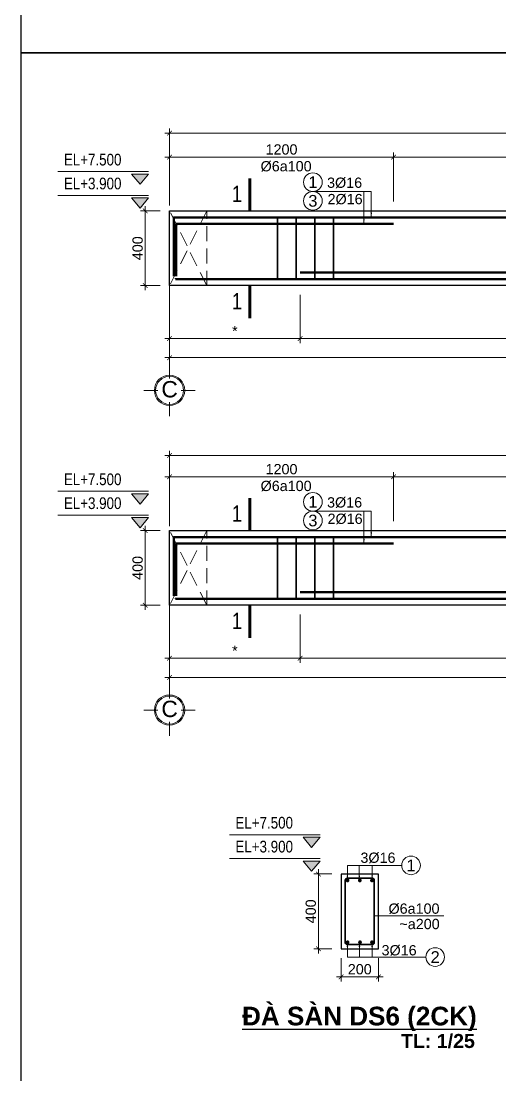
# Model space of a CAD drawing. Header units: millimetres. Extents: x 0 to 84000, y -29700 to 363007.
# Drawn here: x 0 to 10265, y 96909 to 119482 of the extents above; entities that cross this region are included whole.
import ezdxf
from ezdxf.enums import TextEntityAlignment as Align

# ---------------------------------------------------------------- set-up
doc = ezdxf.new("R2010")
doc.units = ezdxf.units.MM
doc.linetypes.add('CENTER', pattern=[50.8, 31.75, -6.35, 6.35, -6.35])
doc.linetypes.add('DASHED', pattern=[19.05, 12.7, -6.35])
for name, color, linetype, lineweight in [('- Dims', 8, 'Continuous', 13), ('- Grid line', 8, 'CENTER', 13), ('- Note', 9, 'Continuous', 13), ('- Text thin', 3, 'Continuous', 25), ('S-Border', 7, 'Continuous', 25), ('S-Dashed', 2, 'DASHED', 9), ('S-Grid line', 8, 'CENTER', 9), ('S-Note', 9, 'Continuous', 13), ('S-Rebar', 1, 'Continuous', 35), ('S-Steel', 6, 'Continuous', 50), ('S-Text', 3, 'Continuous', 25)]:
    doc.layers.add(name, color=color, linetype=linetype, lineweight=lineweight)
doc.styles.add('B-Arial', font='arialbd.ttf')
doc.styles.add('R-Arial', font='arial.ttf')
doc.styles.add('R-Helve Condense', font='VHELVCN.TTF')
doc.dimstyles.new('SC-25-100', dxfattribs={"dimtxt": 220, "dimasz": 100, "dimexe": 100, "dimexo": 200, "dimgap": 50, "dimtad": 1, "dimdec": 0, "dimlfac": 0.25, "dimzin": 0, "dimdsep": 46, "dimtxsty": 'R-Arial', "dimblk": 'ARCHTICK', "dimcen": 0.5, "dimdle": 100, "dimclrd": 256, "dimclre": 256, "dimclrt": 4, "dimadec": 0, "dimazin": 0, "dimtfac": 1, "dimtdec": 0, "dimtix": 1, "dimtmove": 0, "dimatfit": 3, "dimfxl": 1, "dimtolj": 1, "dimtzin": 0, "dimlwd": -1, "dimlwe": -1, "dimarcsym": 0})

# ---------------------------------------------------------------- blocks, each defined once
blk = doc.blocks.new('*U8')
blk.add_line((182, 273), (-1761, 273))
blk.add_lwpolyline([(182, 219), (-182, 219), (0, 0), (182, 219)])
blk.add_solid([(182, 219), (0, 0), (-182, 219)])
at = {"layer": '- Text thin', "style": 'R-Helve Condense', "flags": 8}
blk.add_attdef('STOREY', text='', height=250, dxfattribs=at).set_placement((-2243, 547), align=Align.MIDDLE_RIGHT)
for tag, p in [('FL%%P0.000', (-1590, 529)), ('EL%%P0.000', (-1633, 68))]:
    blk.add_attdef(tag, text='', height=250, dxfattribs=at).set_placement(p, align=Align.MIDDLE_LEFT)
blk = doc.blocks.new('_ArchTick')
at = {"color": 0, "linetype": 'ByBlock', "const_width": 0.15}
blk.add_lwpolyline([(-0.5, -0.5), (0.5, 0.5)], dxfattribs=at)
blk = doc.blocks.new('*D148')
at = {"layer": '- Dims', "ltscale": 100, "transparency": 16777216}
for p, q in [((5983, 113616), (5983, 112581)), ((17198, 113616), (17198, 112581)), ((17298, 112681), (5883, 112681))]:
    blk.add_line(p, q, dxfattribs=at)
at = {"layer": 'Defpoints', "color": 0, "ltscale": 100, "transparency": 16777216}
for p in [(5983, 113816), (17198, 113816), (5983, 112681)]:
    blk.add_point(p, dxfattribs=at)
at = {"layer": '- Dims', "ltscale": 100, "transparency": 16777216, "xscale": 100, "yscale": 100, "zscale": 100, "rotation": 180}
blk.add_blockref('_ArchTick', (5983, 112681), dxfattribs=at)
at = {"layer": '- Dims', "ltscale": 100, "transparency": 16777216, "xscale": 100, "yscale": 100, "zscale": 100}
blk.add_blockref('_ArchTick', (17198, 112681), dxfattribs=at)
at = {"layer": '- Dims', "color": 4, "ltscale": 100, "transparency": 16777216, "insert": (11591, 112843), "char_height": 220, "attachment_point": 5, "style": 'R-Arial'}
blk.add_mtext('\\A1;2900', dxfattribs=at)
blk = doc.blocks.new('*D149')
at = {"layer": '- Dims', "ltscale": 100, "transparency": 16777216}
for p, q in [((3183, 113014), (3183, 112173)), ((19998, 113014), (19998, 112173)), ((3083, 112273), (20098, 112273))]:
    blk.add_line(p, q, dxfattribs=at)
at = {"layer": 'Defpoints', "color": 0, "ltscale": 100, "transparency": 16777216}
for p in [(3183, 113214), (19998, 113214), (19998, 112273)]:
    blk.add_point(p, dxfattribs=at)
at = {"layer": '- Dims', "ltscale": 100, "transparency": 16777216, "xscale": 100, "yscale": 100, "zscale": 100, "rotation": 180}
blk.add_blockref('_ArchTick', (3183, 112273), dxfattribs=at)
at = {"layer": '- Dims', "ltscale": 100, "transparency": 16777216, "xscale": 100, "yscale": 100, "zscale": 100}
blk.add_blockref('_ArchTick', (19998, 112273), dxfattribs=at)
at = {"layer": '- Dims', "color": 4, "ltscale": 100, "transparency": 16777216, "insert": (11591, 112435), "char_height": 220, "attachment_point": 5, "style": 'R-Arial'}
blk.add_mtext('\\A1;4100', dxfattribs=at)
blk = doc.blocks.new('*D150')
at = {"layer": '- Dims', "ltscale": 100, "transparency": 16777216}
for p, q in [((15298, 116568), (7883, 116568)), ((7983, 115616), (7983, 116668)), ((15198, 115616), (15198, 116668))]:
    blk.add_line(p, q, dxfattribs=at)
at = {"layer": 'Defpoints', "color": 0, "ltscale": 100, "transparency": 16777216}
for p in [(7983, 116568), (7983, 115416), (15198, 115416)]:
    blk.add_point(p, dxfattribs=at)
at = {"layer": '- Dims', "ltscale": 100, "transparency": 16777216, "xscale": 100, "yscale": 100, "zscale": 100, "rotation": 180}
blk.add_blockref('_ArchTick', (7983, 116568), dxfattribs=at)
at = {"layer": '- Dims', "ltscale": 100, "transparency": 16777216, "xscale": 100, "yscale": 100, "zscale": 100}
blk.add_blockref('_ArchTick', (15198, 116568), dxfattribs=at)
at = {"layer": '- Dims', "color": 4, "ltscale": 100, "transparency": 16777216, "insert": (11590, 116728), "char_height": 220, "attachment_point": 5, "style": 'R-Arial'}
blk.add_mtext('\\A1;*', dxfattribs=at)
blk = doc.blocks.new('*D151')
at = {"layer": '- Dims', "ltscale": 100, "transparency": 16777216}
for p, q in [((8083, 116568), (3083, 116568)), ((3183, 115616), (3183, 116668)), ((7983, 115616), (7983, 116668))]:
    blk.add_line(p, q, dxfattribs=at)
at = {"layer": 'Defpoints', "color": 0, "ltscale": 100, "transparency": 16777216}
for p in [(3183, 116568), (3183, 115416), (7983, 115416)]:
    blk.add_point(p, dxfattribs=at)
at = {"layer": '- Dims', "ltscale": 100, "transparency": 16777216, "xscale": 100, "yscale": 100, "zscale": 100, "rotation": 180}
blk.add_blockref('_ArchTick', (3183, 116568), dxfattribs=at)
at = {"layer": '- Dims', "ltscale": 100, "transparency": 16777216, "xscale": 100, "yscale": 100, "zscale": 100}
blk.add_blockref('_ArchTick', (7983, 116568), dxfattribs=at)
at = {"layer": '- Dims', "color": 4, "ltscale": 100, "transparency": 16777216, "insert": (5583, 116731), "char_height": 220, "attachment_point": 5, "style": 'R-Arial'}
blk.add_mtext('\\A1;1200', dxfattribs=at)
blk = doc.blocks.new('*D152')
at = {"layer": '- Dims', "ltscale": 100, "transparency": 16777216}
for p, q in [((3183, 113616), (3183, 112581)), ((5983, 113616), (5983, 112581)), ((6083, 112681), (3083, 112681))]:
    blk.add_line(p, q, dxfattribs=at)
at = {"layer": 'Defpoints', "color": 0, "ltscale": 100, "transparency": 16777216}
for p in [(3183, 113816), (5983, 113816), (3183, 112681)]:
    blk.add_point(p, dxfattribs=at)
at = {"layer": '- Dims', "ltscale": 100, "transparency": 16777216, "xscale": 100, "yscale": 100, "zscale": 100, "rotation": 180}
blk.add_blockref('_ArchTick', (3183, 112681), dxfattribs=at)
at = {"layer": '- Dims', "ltscale": 100, "transparency": 16777216, "xscale": 100, "yscale": 100, "zscale": 100}
blk.add_blockref('_ArchTick', (5983, 112681), dxfattribs=at)
at = {"layer": '- Dims', "color": 4, "ltscale": 100, "transparency": 16777216, "insert": (4583, 112841), "char_height": 220, "attachment_point": 5, "style": 'R-Arial'}
blk.add_mtext('\\A1;*', dxfattribs=at)
blk = doc.blocks.new('*U9')
at = {"layer": '- Note', "color": 7, "ltscale": 100, "const_width": 60}
blk.add_lwpolyline([(279, 373), (279, -327)], dxfattribs=at)
at = {"layer": '- Text thin', "style": 'R-Helve Condense', "flags": 4}
blk.add_attdef('A', text='', height=350, dxfattribs=at).set_placement((3, 39), align=Align.MIDDLE_CENTER)
blk = doc.blocks.new('Steel symbol')
at = {"layer": '- Note', "color": 7}
blk.add_circle((0, 0), 200, dxfattribs=at)
at = {"layer": '- Note', "color": 3, "style": 'R-Helve Condense', "flags": 4}
blk.add_attdef('1', text='', height=250, dxfattribs=at).set_placement((0, 0), align=Align.MIDDLE_CENTER)
blk = doc.blocks.new('Grid symbol')
at = {"layer": '- Grid line', "color": 7, "linetype": 'Continuous', "ltscale": 100}
for points in [[(0, 250), (0, 550)], [(-250, 0), (-550, 0)], [(250, 0), (550, 0)], [(0, -250), (0, -550)]]:
    blk.add_lwpolyline(points, dxfattribs=at)
blk.add_circle((0, 0), 325, dxfattribs=at)
at = {"layer": '- Grid line', "color": 32, "linetype": 'Continuous', "ltscale": 100}
blk.add_circle((0, 0), 300, dxfattribs=at)
at = {"layer": '- Grid line', "color": 3, "style": 'R-Helve Condense', "flags": 4}
blk.add_attdef('A', text='', height=350, dxfattribs=at).set_placement((1, 24), align=Align.MIDDLE_CENTER)
blk = doc.blocks.new('*D153')
at = {"layer": '- Dims', "ltscale": 100, "transparency": 16777216}
for p, q in [((2983, 115416), (2561, 115416)), ((2661, 113716), (2661, 115516)), ((2983, 113816), (2561, 113816))]:
    blk.add_line(p, q, dxfattribs=at)
at = {"layer": 'Defpoints', "color": 0, "ltscale": 100, "transparency": 16777216}
for p in [(2661, 115416), (3183, 115416), (3183, 113816)]:
    blk.add_point(p, dxfattribs=at)
at = {"layer": '- Dims', "ltscale": 100, "transparency": 16777216, "xscale": 100, "yscale": 100, "zscale": 100}
for p, rotation in [((2661, 115416), 90), ((2661, 113816), 270)]:
    blk.add_blockref('_ArchTick', p, dxfattribs=dict(at, rotation=rotation))
at = {"layer": '- Dims', "color": 4, "ltscale": 100, "transparency": 16777216, "insert": (2499, 114616), "char_height": 220, "attachment_point": 5, "rotation": 90, "style": 'R-Arial'}
blk.add_mtext('\\A1;400', dxfattribs=at)
blk = doc.blocks.new('*D164')
at = {"layer": '- Dims', "ltscale": 100, "transparency": 16777216}
for p, q in [((5983, 106769), (5983, 105734)), ((17198, 106769), (17198, 105734)), ((17298, 105834), (5883, 105834))]:
    blk.add_line(p, q, dxfattribs=at)
at = {"layer": 'Defpoints', "color": 0, "ltscale": 100, "transparency": 16777216}
for p in [(5983, 106969), (17198, 106969), (5983, 105834)]:
    blk.add_point(p, dxfattribs=at)
at = {"layer": '- Dims', "ltscale": 100, "transparency": 16777216, "xscale": 100, "yscale": 100, "zscale": 100, "rotation": 180}
blk.add_blockref('_ArchTick', (5983, 105834), dxfattribs=at)
at = {"layer": '- Dims', "ltscale": 100, "transparency": 16777216, "xscale": 100, "yscale": 100, "zscale": 100}
blk.add_blockref('_ArchTick', (17198, 105834), dxfattribs=at)
at = {"layer": '- Dims', "color": 4, "ltscale": 100, "transparency": 16777216, "insert": (11591, 105996), "char_height": 220, "attachment_point": 5, "style": 'R-Arial'}
blk.add_mtext('\\A1;2900', dxfattribs=at)
blk = doc.blocks.new('*D165')
at = {"layer": '- Dims', "ltscale": 100, "transparency": 16777216}
for p, q in [((3183, 106167), (3183, 105325)), ((19998, 106167), (19998, 105325)), ((3083, 105425), (20098, 105425))]:
    blk.add_line(p, q, dxfattribs=at)
at = {"layer": 'Defpoints', "color": 0, "ltscale": 100, "transparency": 16777216}
for p in [(3183, 106367), (19998, 106367), (19998, 105425)]:
    blk.add_point(p, dxfattribs=at)
at = {"layer": '- Dims', "ltscale": 100, "transparency": 16777216, "xscale": 100, "yscale": 100, "zscale": 100, "rotation": 180}
blk.add_blockref('_ArchTick', (3183, 105425), dxfattribs=at)
at = {"layer": '- Dims', "ltscale": 100, "transparency": 16777216, "xscale": 100, "yscale": 100, "zscale": 100}
blk.add_blockref('_ArchTick', (19998, 105425), dxfattribs=at)
at = {"layer": '- Dims', "color": 4, "ltscale": 100, "transparency": 16777216, "insert": (11591, 105588), "char_height": 220, "attachment_point": 5, "style": 'R-Arial'}
blk.add_mtext('\\A1;4120', dxfattribs=at)
blk = doc.blocks.new('*D166')
at = {"layer": '- Dims', "ltscale": 100, "transparency": 16777216}
for p, q in [((15298, 109721), (7883, 109721)), ((7983, 108769), (7983, 109821)), ((15198, 108769), (15198, 109821))]:
    blk.add_line(p, q, dxfattribs=at)
at = {"layer": 'Defpoints', "color": 0, "ltscale": 100, "transparency": 16777216}
for p in [(7983, 109721), (7983, 108569), (15198, 108569)]:
    blk.add_point(p, dxfattribs=at)
at = {"layer": '- Dims', "ltscale": 100, "transparency": 16777216, "xscale": 100, "yscale": 100, "zscale": 100, "rotation": 180}
blk.add_blockref('_ArchTick', (7983, 109721), dxfattribs=at)
at = {"layer": '- Dims', "ltscale": 100, "transparency": 16777216, "xscale": 100, "yscale": 100, "zscale": 100}
blk.add_blockref('_ArchTick', (15198, 109721), dxfattribs=at)
at = {"layer": '- Dims', "color": 4, "ltscale": 100, "transparency": 16777216, "insert": (11590, 109881), "char_height": 220, "attachment_point": 5, "style": 'R-Arial'}
blk.add_mtext('\\A1;*', dxfattribs=at)
blk = doc.blocks.new('*D167')
at = {"layer": '- Dims', "ltscale": 100, "transparency": 16777216}
for p, q in [((8083, 109721), (3083, 109721)), ((3183, 108769), (3183, 109821)), ((7983, 108769), (7983, 109821))]:
    blk.add_line(p, q, dxfattribs=at)
at = {"layer": 'Defpoints', "color": 0, "ltscale": 100, "transparency": 16777216}
for p in [(3183, 109721), (3183, 108569), (7983, 108569)]:
    blk.add_point(p, dxfattribs=at)
at = {"layer": '- Dims', "ltscale": 100, "transparency": 16777216, "xscale": 100, "yscale": 100, "zscale": 100, "rotation": 180}
blk.add_blockref('_ArchTick', (3183, 109721), dxfattribs=at)
at = {"layer": '- Dims', "ltscale": 100, "transparency": 16777216, "xscale": 100, "yscale": 100, "zscale": 100}
blk.add_blockref('_ArchTick', (7983, 109721), dxfattribs=at)
at = {"layer": '- Dims', "color": 4, "ltscale": 100, "transparency": 16777216, "insert": (5583, 109883), "char_height": 220, "attachment_point": 5, "style": 'R-Arial'}
blk.add_mtext('\\A1;1200', dxfattribs=at)
blk = doc.blocks.new('*D168')
at = {"layer": '- Dims', "ltscale": 100, "transparency": 16777216}
for p, q in [((3183, 106769), (3183, 105734)), ((5983, 106769), (5983, 105734)), ((6083, 105834), (3083, 105834))]:
    blk.add_line(p, q, dxfattribs=at)
at = {"layer": 'Defpoints', "color": 0, "ltscale": 100, "transparency": 16777216}
for p in [(3183, 106969), (5983, 106969), (3183, 105834)]:
    blk.add_point(p, dxfattribs=at)
at = {"layer": '- Dims', "ltscale": 100, "transparency": 16777216, "xscale": 100, "yscale": 100, "zscale": 100, "rotation": 180}
blk.add_blockref('_ArchTick', (3183, 105834), dxfattribs=at)
at = {"layer": '- Dims', "ltscale": 100, "transparency": 16777216, "xscale": 100, "yscale": 100, "zscale": 100}
blk.add_blockref('_ArchTick', (5983, 105834), dxfattribs=at)
at = {"layer": '- Dims', "color": 4, "ltscale": 100, "transparency": 16777216, "insert": (4583, 105994), "char_height": 220, "attachment_point": 5, "style": 'R-Arial'}
blk.add_mtext('\\A1;*', dxfattribs=at)
blk = doc.blocks.new('*D169')
at = {"layer": '- Dims', "ltscale": 100, "transparency": 16777216}
for p, q in [((2661, 106869), (2661, 108669)), ((2983, 108569), (2561, 108569)), ((2983, 106969), (2561, 106969))]:
    blk.add_line(p, q, dxfattribs=at)
at = {"layer": 'Defpoints', "color": 0, "ltscale": 100, "transparency": 16777216}
for p in [(2661, 108569), (3183, 108569), (3183, 106969)]:
    blk.add_point(p, dxfattribs=at)
at = {"layer": '- Dims', "ltscale": 100, "transparency": 16777216, "xscale": 100, "yscale": 100, "zscale": 100}
for p, rotation in [((2661, 108569), 90), ((2661, 106969), 270)]:
    blk.add_blockref('_ArchTick', p, dxfattribs=dict(at, rotation=rotation))
at = {"layer": '- Dims', "color": 4, "ltscale": 100, "transparency": 16777216, "insert": (2499, 107769), "char_height": 220, "attachment_point": 5, "rotation": 90, "style": 'R-Arial'}
blk.add_mtext('\\A1;400', dxfattribs=at)
blk = doc.blocks.new('*D200')
at = {"layer": '- Dims', "transparency": 16777216}
for p, q in [((3083, 110176), (35147, 110176)), ((3183, 108661), (3183, 110276)), ((35047, 108661), (35047, 110276))]:
    blk.add_line(p, q, dxfattribs=at)
at = {"layer": 'Defpoints', "color": 0, "transparency": 16777216}
for p in [(35047, 110176), (3183, 108461), (35047, 108461)]:
    blk.add_point(p, dxfattribs=at)
at = {"layer": '- Dims', "transparency": 16777216, "xscale": 100, "yscale": 100, "zscale": 100, "rotation": 180}
blk.add_blockref('_ArchTick', (3183, 110176), dxfattribs=at)
at = {"layer": '- Dims', "transparency": 16777216, "xscale": 100, "yscale": 100, "zscale": 100}
blk.add_blockref('_ArchTick', (35047, 110176), dxfattribs=at)
at = {"layer": '- Dims', "color": 4, "transparency": 16777216, "insert": (19115, 110338), "char_height": 220, "attachment_point": 5, "style": 'R-Arial'}
blk.add_mtext('\\A1;7120', dxfattribs=at)
blk = doc.blocks.new('*D201')
at = {"layer": '- Dims', "transparency": 16777216}
for p, q in [((3183, 115531), (3183, 117183)), ((35047, 115531), (35047, 117183)), ((3083, 117083), (35147, 117083))]:
    blk.add_line(p, q, dxfattribs=at)
at = {"layer": 'Defpoints', "color": 0, "transparency": 16777216}
for p in [(35047, 117083), (3183, 115331), (35047, 115331)]:
    blk.add_point(p, dxfattribs=at)
at = {"layer": '- Dims', "transparency": 16777216, "xscale": 100, "yscale": 100, "zscale": 100, "rotation": 180}
blk.add_blockref('_ArchTick', (3183, 117083), dxfattribs=at)
at = {"layer": '- Dims', "transparency": 16777216, "xscale": 100, "yscale": 100, "zscale": 100}
blk.add_blockref('_ArchTick', (35047, 117083), dxfattribs=at)
at = {"layer": '- Dims', "color": 4, "transparency": 16777216, "insert": (19115, 117246), "char_height": 220, "attachment_point": 5, "style": 'R-Arial'}
blk.add_mtext('\\A1;7040', dxfattribs=at)
blk = doc.blocks.new('*D246')
at = {"layer": '- Dims', "transparency": 16777216}
for p, q in [((6860, 99413), (6860, 98909)), ((7660, 99413), (7660, 98909)), ((6760, 99009), (7760, 99009))]:
    blk.add_line(p, q, dxfattribs=at)
at = {"layer": 'Defpoints', "color": 0, "transparency": 16777216}
for p in [(6860, 99613), (7660, 99613), (7660, 99009)]:
    blk.add_point(p, dxfattribs=at)
at = {"layer": '- Dims', "transparency": 16777216, "xscale": 100, "yscale": 100, "zscale": 100, "rotation": 180}
blk.add_blockref('_ArchTick', (6860, 99009), dxfattribs=at)
at = {"layer": '- Dims', "transparency": 16777216, "xscale": 100, "yscale": 100, "zscale": 100}
blk.add_blockref('_ArchTick', (7660, 99009), dxfattribs=at)
at = {"layer": '- Dims', "color": 4, "transparency": 16777216, "insert": (7260, 99172), "char_height": 220, "attachment_point": 5, "style": 'R-Arial'}
blk.add_mtext('\\A1;200', dxfattribs=at)
blk = doc.blocks.new('*D247')
at = {"layer": '- Dims', "transparency": 16777216}
for p, q in [((6660, 101213), (6273, 101213)), ((6373, 99513), (6373, 101313)), ((6660, 99613), (6273, 99613))]:
    blk.add_line(p, q, dxfattribs=at)
at = {"layer": 'Defpoints', "color": 0, "transparency": 16777216}
for p in [(6373, 101213), (6860, 101213), (6860, 99613)]:
    blk.add_point(p, dxfattribs=at)
at = {"layer": '- Dims', "transparency": 16777216, "xscale": 100, "yscale": 100, "zscale": 100}
for p, rotation in [((6373, 101213), 90), ((6373, 99613), 270)]:
    blk.add_blockref('_ArchTick', p, dxfattribs=dict(at, rotation=rotation))
at = {"layer": '- Dims', "color": 4, "transparency": 16777216, "insert": (6211, 100413), "char_height": 220, "attachment_point": 5, "rotation": 90, "style": 'R-Arial'}
blk.add_mtext('\\A1;400', dxfattribs=at)

msp = doc.modelspace()

# ---------------------------------------------------------------- linework, layer by layer
at = {"layer": 'Defpoints'}
for points in [[(42000, 148500), (42000, 118800), (0, 118800), (0, 148500)], [(42000, 118800), (42000, 89100), (0, 89100), (0, 118800)]]:
    msp.add_lwpolyline(points, close=True, dxfattribs=at)
at = {"layer": 'S-Border', "ltscale": 100}
for points in [[(3183.1, 115416), (20398.3, 115416)], [(20398.3, 113816), (3183.1, 113816)], [(3183.1, 108568.7), (20398.3, 108568.7)], [(20398.3, 106968.7), (3183.1, 106968.7)]]:
    msp.add_lwpolyline(points, dxfattribs=at)
at = {"layer": 'S-Border', "ltscale": 200}
for points in [[(3183.1, 113816), (3183.1, 113816), (3183.1, 113816), (3183.1, 115416), (3183.1, 115416)], [(3183.1, 106968.7), (3183.1, 106968.7), (3183.1, 106968.7), (3183.1, 108568.7), (3183.1, 108568.7)]]:
    msp.add_lwpolyline(points, dxfattribs=at)
at = {"layer": 'S-Border'}
msp.add_lwpolyline([(6860.1, 99612.8), (7660.1, 99612.8), (7660.1, 101212.8), (6860.1, 101212.8)], close=True, dxfattribs=at)
at = {"layer": 'S-Dashed', "ltscale": 25}
for points in [[(3983.1, 115416), (3183.1, 115416), (3183.1, 113816), (3983.1, 113816)], [(3983.1, 108568.7), (3183.1, 108568.7), (3183.1, 106968.7), (3983.1, 106968.7)]]:
    msp.add_lwpolyline(points, close=True, dxfattribs=at)
for points in [[(3983.1, 113816), (3183.1, 115416)], [(3983.1, 115416), (3183.1, 113816)], [(3983.1, 106968.7), (3183.1, 108568.7)], [(3983.1, 108568.7), (3183.1, 106968.7)]]:
    msp.add_lwpolyline(points, dxfattribs=at)
at = {"layer": 'S-Grid line', "ltscale": 100}
for p, q in [((3183.1, 112037.2), (3183.1, 116421.6)), ((3183.1, 105189.9), (3183.1, 109574.3))]:
    msp.add_line(p, q, dxfattribs=at)
at = {"layer": 'S-Rebar', "ltscale": 100}
for points in [[(5498.3, 115276), (5498.3, 113956)], [(5898.3, 115276), (5898.3, 113956)], [(6298.3, 115276), (6298.3, 113956)], [(6698.3, 115276), (6698.3, 113956)], [(5498.3, 108428.7), (5498.3, 107108.7)], [(5898.3, 108428.7), (5898.3, 107108.7)], [(6298.3, 108428.7), (6298.3, 107108.7)], [(6698.3, 108428.7), (6698.3, 107108.7)]]:
    msp.add_lwpolyline(points, dxfattribs=at)
at = {"layer": 'S-Rebar'}
msp.add_lwpolyline([(6990.1, 99702.8), (7530.1, 99702.8, 0.4142136), (7570.1, 99742.8), (7570.1, 101082.8, 0.4142136), (7530.1, 101122.8), (6990.1, 101122.8, 0.4142136), (6950.1, 101082.8), (6950.1, 99742.8, 0.4142136)], format="xyb", close=True, dxfattribs=at)
at = {"layer": 'S-Steel', "ltscale": 100}
for points in [[(20332.9, 115276), (3271.5, 115276), (3271.5, 114021.4)], [(7982.9, 115136), (3323.5, 115136), (3323.5, 114021.4)], [(17198.3, 114096), (5983.1, 114096)], [(3308.4, 113956), (3308.4, 113956), (20250.5, 113956)], [(20332.9, 108428.7), (3271.5, 108428.7), (3271.5, 107174.1)], [(7982.9, 108288.7), (3323.5, 108288.7), (3323.5, 107174.1)], [(17198.3, 107248.7), (5983.1, 107248.7)], [(3308.4, 107108.7), (3308.4, 107108.7), (20250.5, 107108.7)]]:
    msp.add_lwpolyline(points, dxfattribs=at)
at = {"layer": 'S-Steel', "ltscale": 100, "const_width": 40}
for points in [[(6978.5, 101074.6, 1), (7018.5, 101074.6, 1)], [(7241.6, 101074.6, 1), (7281.6, 101074.6, 1)], [(7541.8, 101074.6, -1), (7501.8, 101074.6, -1)], [(6978.5, 99750.7, 1), (7018.5, 99750.7, 1)], [(7245.2, 99750.7, 1), (7285.2, 99750.7, 1)], [(7541.8, 99750.7, -1), (7501.8, 99750.7, -1)]]:
    msp.add_lwpolyline(points, format="xyb", close=True, dxfattribs=at)

# ---------------------------------------------------------------- block references
at = {"layer": 'S-Border'}
ref = msp.add_blockref('*U9', (4625.7, 115742.9), dxfattribs=at)
ref.add_attrib('A', '1', dxfattribs={"layer": '- Text thin', "height": 350, "style": 'R-Helve Condense'}).set_placement((4628.5, 115782.3), align=Align.MIDDLE_CENTER)
ref = msp.add_blockref('Steel symbol', (6255, 116031.4), dxfattribs=at)
ref.add_attrib('1', '1', dxfattribs={"layer": 'S-Note', "color": 3, "height": 250, "style": 'R-Arial'}).set_placement((6255, 116031.4), align=Align.MIDDLE_CENTER)
ref = msp.add_blockref('Steel symbol', (6255, 115631.4), dxfattribs=at)
ref.add_attrib('1', '3', dxfattribs={"layer": 'S-Note', "color": 3, "height": 250, "style": 'R-Arial'}).set_placement((6255, 115631.4), align=Align.MIDDLE_CENTER)
ref = msp.add_blockref('*U9', (4625.7, 113442.9), dxfattribs=at)
ref.add_attrib('A', '1', dxfattribs={"layer": '- Text thin', "height": 350, "style": 'R-Helve Condense'}).set_placement((4628.5, 113482.3), align=Align.MIDDLE_CENTER)
ref = msp.add_blockref('*U9', (4625.7, 108895.6), dxfattribs=at)
ref.add_attrib('A', '1', dxfattribs={"layer": '- Text thin', "height": 350, "style": 'R-Helve Condense'}).set_placement((4628.5, 108935), align=Align.MIDDLE_CENTER)
ref = msp.add_blockref('Steel symbol', (6255, 109184.1), dxfattribs=at)
ref.add_attrib('1', '1', dxfattribs={"layer": 'S-Note', "color": 3, "height": 250, "style": 'R-Arial'}).set_placement((6255, 109184.1), align=Align.MIDDLE_CENTER)
ref = msp.add_blockref('Steel symbol', (6255, 108784.1), dxfattribs=at)
ref.add_attrib('1', '3', dxfattribs={"layer": 'S-Note', "color": 3, "height": 250, "style": 'R-Arial'}).set_placement((6255, 108784.1), align=Align.MIDDLE_CENTER)
ref = msp.add_blockref('*U9', (4625.7, 106595.6), dxfattribs=at)
ref.add_attrib('A', '1', dxfattribs={"layer": '- Text thin', "height": 350, "style": 'R-Helve Condense'}).set_placement((4628.5, 106635), align=Align.MIDDLE_CENTER)
ref = msp.add_blockref('Steel symbol', (8358.8, 101397.3), dxfattribs=at)
ref.add_attrib('1', '1', dxfattribs={"layer": 'S-Note', "color": 3, "height": 250, "style": 'R-Arial'}).set_placement((8358.8, 101397.3), align=Align.MIDDLE_CENTER)
ref = msp.add_blockref('Steel symbol', (8876.5, 99434.5), dxfattribs=at)
ref.add_attrib('1', '2', dxfattribs={"layer": 'S-Note', "color": 3, "height": 250, "style": 'R-Arial'}).set_placement((8876.5, 99434.5), align=Align.MIDDLE_CENTER)
at = {"layer": 'S-Grid line'}
ref = msp.add_blockref('Grid symbol', (3183.1, 111572.6), dxfattribs=at)
ref.add_attrib('A', 'C', dxfattribs={"color": 3, "height": 350, "style": 'R-Arial'}).set_placement((3184.1, 111596.4), align=Align.MIDDLE_CENTER)
ref = msp.add_blockref('Grid symbol', (3183.1, 104725.3), dxfattribs=at)
ref.add_attrib('A', 'C', dxfattribs={"color": 3, "height": 350, "style": 'R-Arial'}).set_placement((3184.1, 104749.1), align=Align.MIDDLE_CENTER)
at = {"layer": 'S-Note'}
ref = msp.add_blockref('*U8', (2550.4, 115985.2), dxfattribs=at)
ref.add_attrib('FL%%P0.000', 'EL+7.500', dxfattribs={"layer": '- Text thin', "height": 250, "style": 'R-Helve Condense'}).set_placement((917.6, 116514.2), align=Align.MIDDLE_LEFT)
ref = msp.add_blockref('*U8', (2550.4, 115473.7), dxfattribs=at)
ref.add_attrib('FL%%P0.000', 'EL+3.900', dxfattribs={"layer": '- Text thin', "height": 250, "style": 'R-Helve Condense'}).set_placement((917.6, 116002.7), align=Align.MIDDLE_LEFT)
ref = msp.add_blockref('*U8', (2550.4, 109137.9), dxfattribs=at)
ref.add_attrib('FL%%P0.000', 'EL+7.500', dxfattribs={"layer": '- Text thin', "height": 250, "style": 'R-Helve Condense'}).set_placement((917.6, 109666.9), align=Align.MIDDLE_LEFT)
ref = msp.add_blockref('*U8', (2550.4, 108626.4), dxfattribs=at)
ref.add_attrib('FL%%P0.000', 'EL+3.900', dxfattribs={"layer": '- Text thin', "height": 250, "style": 'R-Helve Condense'}).set_placement((917.6, 109155.4), align=Align.MIDDLE_LEFT)
ref = msp.add_blockref('*U8', (6227.5, 101781.9), dxfattribs=at)
ref.add_attrib('FL%%P0.000', 'EL+7.500', dxfattribs={"layer": '- Text thin', "height": 250, "style": 'R-Helve Condense'}).set_placement((4594.7, 102310.9), align=Align.MIDDLE_LEFT)
ref = msp.add_blockref('*U8', (6227.5, 101270.4), dxfattribs=at)
ref.add_attrib('FL%%P0.000', 'EL+3.900', dxfattribs={"layer": '- Text thin', "height": 250, "style": 'R-Helve Condense'}).set_placement((4594.7, 101799.4), align=Align.MIDDLE_LEFT)

# ---------------------------------------------------------------- texts
at = {"layer": 'S-Text'}
for s, height, style, p in [('%%C6a100', 220, 'R-Arial', (5134.4, 116262.7)), ('3%%C16', 220, 'R-Arial', (6559.6, 115910)), ('2%%C16', 220, 'R-Arial', (6569.6, 115559.1)), ('%%C6a100', 220, 'R-Arial', (5134.4, 109415.4)), ('3%%C16', 220, 'R-Arial', (6559.6, 109062.7)), ('2%%C16', 220, 'R-Arial', (6569.6, 108711.8)), ('3%%C16', 220, 'R-Arial', (7274.4, 101452)), ('%%C6a100', 220, 'R-Arial', (7875.8, 100361.6)), ('~a200', 220, 'R-Arial', (8109.9, 100031.9)), ('3%%C16', 220, 'R-Arial', (7727.3, 99469.5)), ('%%UĐÀ SÀN DS6 (2CK)', 400, 'B-Arial', (4737.3, 97970.2)), ('TL: 1/25', 300, 'B-Arial', (8143.5, 97485.9))]:
    msp.add_text(s, height=height, dxfattribs=dict(at, style=style)).set_placement(p)

# ---------------------------------------------------------------- dimensions: what is measured, and where the dimension line sits
at = {"layer": '- Dims'}
for base, p1, p2, text, picture, middle in [((35046.8, 117083.3), (3183.1, 115331), (35046.8, 115331), '7040', '*D201', (19115, 117245.7)), ((35046.8, 110175.8), (3183.1, 108461.3), (35046.8, 108461.3), '7120', '*D200', (19115, 110338.1))]:
    dim = msp.add_linear_dim(base=base, p1=p1, p2=p2, text=text, dimstyle='SC-25-100', dxfattribs=at)
    dim.commit()
    dim.dimension.update_dxf_attribs({"geometry": picture, "text_midpoint": middle})
at = {"layer": '- Dims', "ltscale": 100}
for base, p1, p2, text, picture, middle in [((3183.1, 116568.3), (7982.9, 115416), (3183.1, 115416), '1200', '*D151', (5583, 116730.7)), ((3183.1, 112681), (5983.1, 113816), (3183.1, 113816), '*', '*D152', (4583.1, 112841)), ((5983.1, 112681), (17198.3, 113816), (5983.1, 113816), '2900', '*D148', (11590.7, 112843.3)), ((3183.1, 109721), (7982.9, 108568.7), (3183.1, 108568.7), '1200', '*D167', (5583, 109883.4)), ((3183.1, 105833.7), (5983.1, 106968.7), (3183.1, 106968.7), '*', '*D168', (4583.1, 105993.7)), ((5983.1, 105833.7), (17198.3, 106968.7), (5983.1, 106968.7), '2900', '*D164', (11590.7, 105996))]:
    dim = msp.add_linear_dim(base=base, p1=p1, p2=p2, angle=180, text=text, dimstyle='SC-25-100', override={"dimtxsty": 'R-Arial'}, dxfattribs=at)
    dim.commit()
    dim.dimension.update_dxf_attribs({"geometry": picture, "text_midpoint": middle})
for base, p1, p2, text, picture, middle in [((7982.9, 116568.3), (15197.9, 115416), (7982.9, 115416), '*', '*D150', (11590.4, 116728.3)), ((19998.3, 112272.6), (3183.1, 113213.9), (19998.3, 113213.9), '4100', '*D149', (11590.7, 112434.9)), ((7982.9, 109721), (15197.9, 108568.7), (7982.9, 108568.7), '*', '*D166', (11590.4, 109881)), ((19998.3, 105425.3), (3183.1, 106366.6), (19998.3, 106366.6), '4120', '*D165', (11590.7, 105587.6))]:
    dim = msp.add_linear_dim(base=base, p1=p1, p2=p2, text=text, dimstyle='SC-25-100', override={"dimtxsty": 'R-Arial'}, dxfattribs=at)
    dim.commit()
    dim.dimension.update_dxf_attribs({"geometry": picture, "text_midpoint": middle})
for base, p1, p2, picture, middle in [((2661.5, 115416), (3183.1, 113816), (3183.1, 115416), '*D153', (2499.2, 114616)), ((2661.5, 108568.7), (3183.1, 106968.7), (3183.1, 108568.7), '*D169', (2499.2, 107768.7))]:
    dim = msp.add_linear_dim(base=base, p1=p1, p2=p2, angle=90, dimstyle='SC-25-100', override={"dimtxsty": 'R-Arial'}, dxfattribs=at)
    dim.commit()
    dim.dimension.update_dxf_attribs({"geometry": picture, "text_midpoint": middle})
at = {"layer": '- Dims'}
dim = msp.add_linear_dim(base=(6373.2, 101212.8), p1=(6860.1, 99612.8), p2=(6860.1, 101212.8), angle=90, dimstyle='SC-25-100', override={"dimtxsty": 'R-Arial'}, dxfattribs=at)
dim.commit()
dim.dimension.update_dxf_attribs({"geometry": '*D247', "text_midpoint": (6210.9, 100412.8)})
dim = msp.add_linear_dim(base=(7660.1, 99009.2), p1=(6860.1, 99612.8), p2=(7660.1, 99612.8), dimstyle='SC-25-100', override={"dimtxsty": 'R-Arial'}, dxfattribs=at)
dim.commit()
dim.dimension.update_dxf_attribs({"geometry": '*D246', "text_midpoint": (7260.1, 99171.6)})

# ---------------------------------------------------------------- leaders
at = {"layer": '- Note', "ltscale": 100}
msp.add_leader([(7570.1, 100314.4), (9058.4, 100314.4)], dimstyle='SC-25-100', override={"dimgap": 50, "dimtad": 0}, dxfattribs=at)
at = {"layer": 'S-Note'}
for points in [[(7506.1, 115276.4), (7506.1, 115831.4), (6240.7, 115831.4)], [(7506.1, 108429.1), (7506.1, 108984.1), (6240.7, 108984.1)], [(6995.7, 101079.6), (6995.7, 101397.3), (8158.8, 101397.3)], [(7249.7, 101079.6), (7249.7, 101397.3), (7521, 101397.3)], [(7525, 101079.6), (7525, 101397.3), (7796.2, 101397.3)], [(6995.7, 99752.2), (6995.7, 99434.5), (8676.5, 99434.5)], [(7253.7, 99752.2), (7253.7, 99434.5), (7524.9, 99434.5)], [(7525, 99752.2), (7525, 99434.5), (7796.2, 99434.5)]]:
    msp.add_leader(points, dimstyle='SC-25-100', override={"dimtxsty": 'R-Arial'}, dxfattribs=at)
at = {"layer": 'S-Note', "ltscale": 100}
for points in [[(7349.2, 115136), (7349.2, 115831.4), (7039.2, 115831.4)], [(7349.2, 108288.7), (7349.2, 108984.1), (7039.2, 108984.1)]]:
    msp.add_leader(points, dimstyle='SC-25-100', override={"dimtxsty": 'R-Arial'}, dxfattribs=at)

doc.saveas('drawing.dxf')
